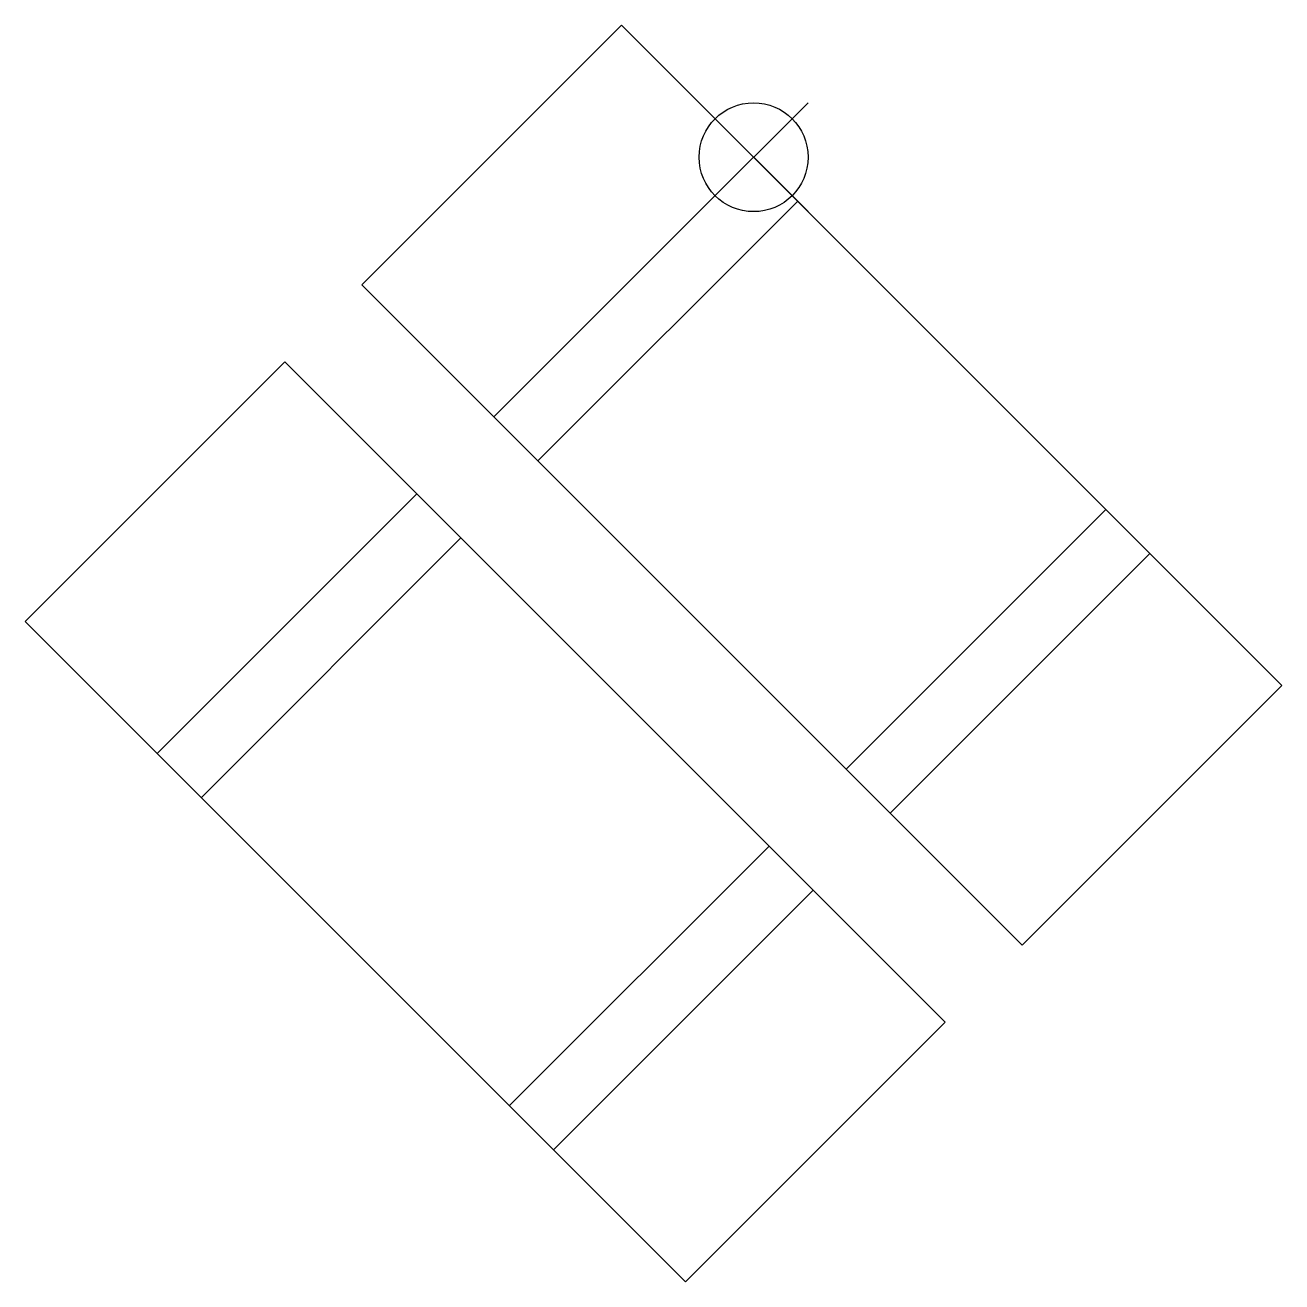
# Model space of a CAD drawing. Extents: x 4 to 44.4, y 974.2 to 1014.6.
import ezdxf

# ---------------------------------------------------------------- set-up
doc = ezdxf.new("R2010")
doc.units = 0
doc.header["$MEASUREMENT"] = 0
doc.layers.get('0').update_dxf_attribs({"linetype": 'CONTINUOUS'})
doc.layers.add('$PARTREF_BOM', color=7, linetype='CONTINUOUS')
doc.styles.get("Standard").update_dxf_attribs({"font": 'txt.shx', "bigfont": 'chineset.shx'})

# ---------------------------------------------------------------- blocks, each defined once
blk = doc.blocks.new('PARTREF')
at = {"layer": '$PARTREF_BOM', "color": 2}
for p, q in [((-1.75, -1.75), (1.75, 1.75)), ((-1.75, 1.75), (1.75, -1.75))]:
    blk.add_line(p, q, dxfattribs=at)
blk.add_circle((0, 0), 1.75, dxfattribs=at)
at = {"layer": '$PARTREF_BOM', "color": 2, "flags": 1}
for tag, p in [('TAG15', (5.594, -4.742)), ('TAG5', (-16.086, -4.95)), ('TAG10', (-5.651, -4.998)), ('TAG4', (-16.086, -8.95)), ('TAG14', (5.594, -8.742)), ('TAG9', (-5.651, -8.998)), ('TAG3', (-16.086, -12.95)), ('TAG13', (5.594, -12.742)), ('TAG8', (-5.651, -12.998)), ('TAG2', (-16.086, -16.95)), ('TAG7', (-5.651, -16.998)), ('TAG12', (5.594, -16.742)), ('TAG1', (-16.086, -20.95)), ('TAG6', (-5.651, -20.998)), ('TAG11', (5.594, -20.742))]:
    blk.add_attdef(tag, p, '', height=2.5, dxfattribs=at)

msp = doc.modelspace()

# ---------------------------------------------------------------- linework, layer by layer
at = {"color": 7, "linetype": 'CONTINUOUS'}
for p, q in [((23.169, 1014.58), (14.825, 1006.236)), ((44.382, 993.366), (23.169, 1014.58)), ((27.411, 1010.337), (19.067, 1001.993)), ((28.826, 1008.923), (20.482, 1000.579)), ((14.825, 1006.236), (36.038, 985.023)), ((12.35, 1003.761), (4.006, 995.417)), ((33.563, 982.548), (12.35, 1003.761)), ((16.593, 999.518), (8.249, 991.174)), ((38.725, 999.023), (30.381, 990.679)), ((18.007, 998.104), (9.663, 989.76)), ((40.139, 997.609), (31.795, 989.265)), ((4.006, 995.417), (25.219, 974.204)), ((36.038, 985.023), (44.382, 993.366)), ((27.906, 988.205), (19.562, 979.861)), ((29.321, 986.79), (20.977, 978.447)), ((25.219, 974.204), (33.563, 982.548))]:
    msp.add_line(p, q, dxfattribs=at)

# ---------------------------------------------------------------- block references
at = {"color": 7}
msp.add_blockref('PARTREF', (27.411, 1010.337), dxfattribs=at)

doc.saveas('drawing.dxf')
